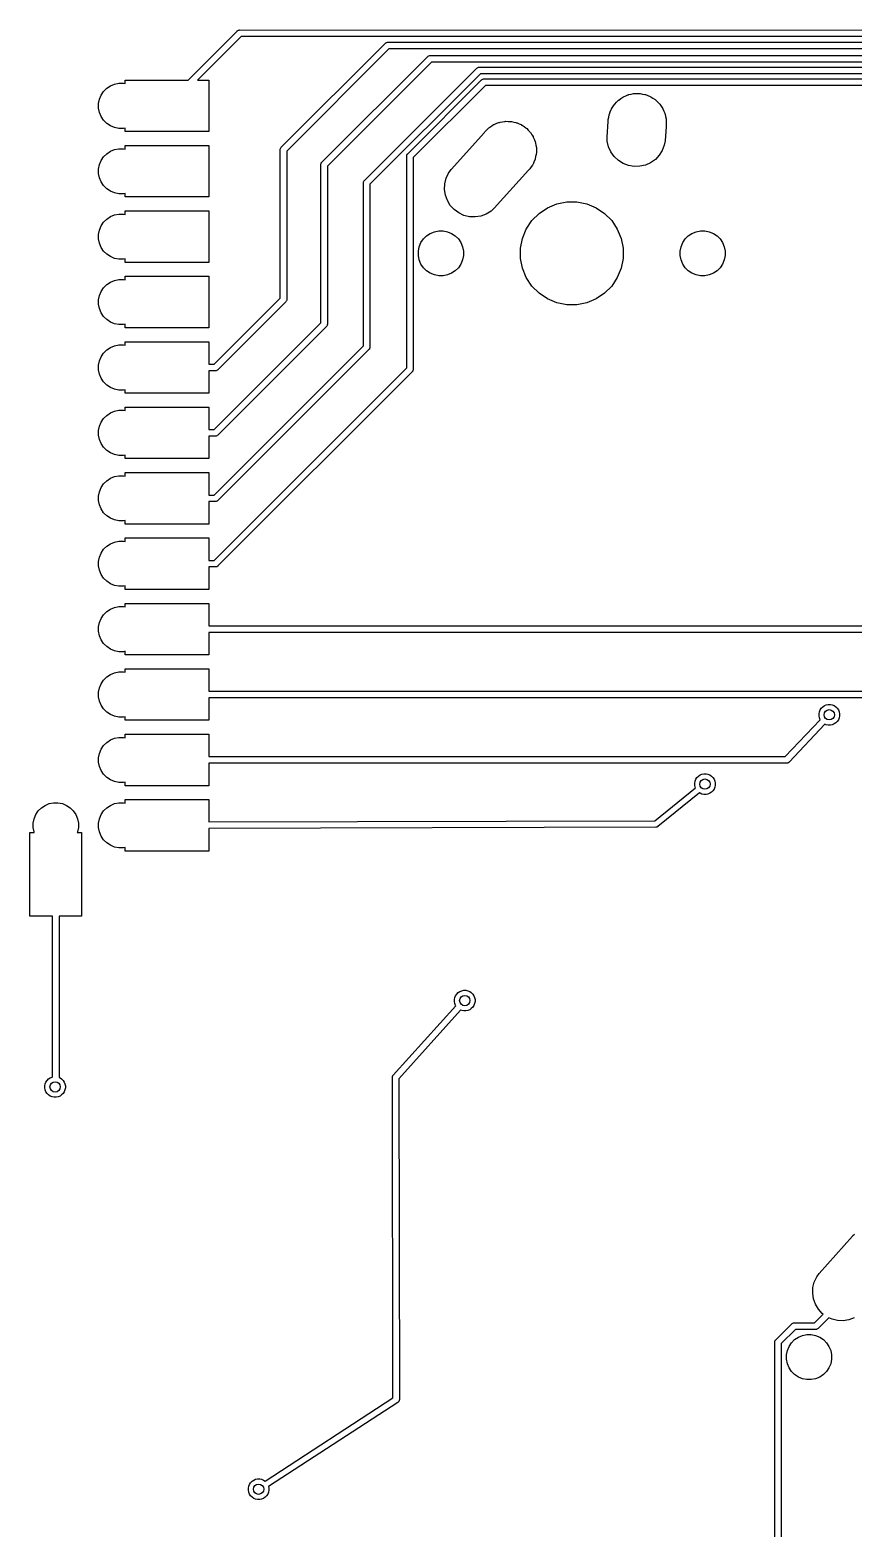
# Model space of a CAD drawing. Extents: x -26.1 to -7.5, y -7.6 to -2.2.
# Drawn here: x -21.42 to -20.163, y -4.481 to -2.191 of the extents above; entities that cross this region are included whole.
import ezdxf

# ---------------------------------------------------------------- set-up
doc = ezdxf.new("R2010")
doc.units = 0
doc.header["$MEASUREMENT"] = 0
doc.layers.add('BLACK', color=7, linetype='CONTINUOUS')

msp = doc.modelspace()

# ---------------------------------------------------------------- linework, layer by layer
at = {"layer": 'BLACK', "linetype": 'CONTINUOUS'}
for p, q in [((-21.1787, -2.26763), (-21.1044, -2.19329)), ((-21.1044, -2.19329), (-21.104, -2.193)), ((-21.104, -2.193), (-21.1036, -2.19245)), ((-21.1036, -2.19245), (-21.1028, -2.19182)), ((-21.1028, -2.19182), (-21.1019, -2.19136)), ((-21.1019, -2.19136), (-21.101, -2.19107)), ((-21.101, -2.19107), (-21.1002, -2.191)), ((-21.1002, -2.191), (-8.00043, -2.192)), ((-21.0979, -2.201), (-21.1646, -2.26763)), ((-8.00226, -2.202), (-21.0979, -2.201)), ((-21.0364, -2.37029), (-20.8776, -2.21151)), ((-20.8718, -2.21987), (-21.028, -2.37607)), ((-20.8776, -2.21151), (-20.8774, -2.21132)), ((-20.8774, -2.21132), (-20.8767, -2.2107)), ((-20.8767, -2.2107), (-20.8758, -2.21023)), ((-20.8758, -2.21023), (-20.8749, -2.20995)), ((-20.8749, -2.20995), (-20.8741, -2.20987)), ((-20.8741, -2.20987), (-20.8739, -2.20985)), ((-20.8741, -2.20987), (-20.8741, -2.20987)), ((-20.8739, -2.20985), (-20.8736, -2.20987)), ((-20.8736, -2.20987), (-10.016, -2.20987)), ((-10.0178, -2.21987), (-20.8718, -2.21987)), ((-20.9744, -2.39329), (-20.8127, -2.23164)), ((-20.8069, -2.24), (-20.966, -2.39907)), ((-20.8127, -2.23164), (-20.8126, -2.23145)), ((-20.8126, -2.23145), (-20.8118, -2.23082)), ((-20.8118, -2.23082), (-20.8109, -2.23036)), ((-20.8109, -2.23036), (-20.81, -2.23007)), ((-20.81, -2.23007), (-20.8092, -2.23)), ((-20.8092, -2.23), (-20.809, -2.22998)), ((-20.809, -2.22998), (-20.8088, -2.23)), ((-20.8088, -2.23), (-10.3214, -2.23)), ((-10.3233, -2.24), (-20.8069, -2.24)), ((-20.9094, -2.42117), (-20.7377, -2.24951)), ((-20.7319, -2.25787), (-20.901, -2.42695)), ((-20.8432, -2.38027), (-20.7303, -2.26739)), ((-20.7377, -2.24951), (-20.7376, -2.24932)), ((-20.7376, -2.24932), (-20.7368, -2.2487)), ((-20.7368, -2.2487), (-20.7359, -2.24823)), ((-20.7359, -2.24823), (-20.735, -2.24795)), ((-20.735, -2.24795), (-20.7342, -2.24787)), ((-20.7342, -2.24787), (-20.734, -2.24785)), ((-20.7342, -2.24787), (-20.7342, -2.24787)), ((-20.734, -2.24785), (-20.7338, -2.24787)), ((-20.7338, -2.24787), (-10.9747, -2.24787)), ((-10.9781, -2.25787), (-20.7319, -2.25787)), ((-20.7303, -2.26739), (-20.7301, -2.2672)), ((-20.7301, -2.2672), (-20.7294, -2.26657)), ((-20.7294, -2.26657), (-20.7285, -2.26611)), ((-20.7285, -2.26611), (-20.7276, -2.26582)), ((-20.7276, -2.26582), (-20.7268, -2.26575)), ((-20.7268, -2.26575), (-20.7266, -2.26572)), ((-20.7268, -2.26575), (-20.7268, -2.26575)), ((-20.7266, -2.26572), (-20.7264, -2.26575)), ((-20.7264, -2.26575), (-12.2233, -2.26575)), ((-21.3116, -2.29066), (-21.3078, -2.28501)), ((-21.3078, -2.28501), (-21.303, -2.2802)), ((-21.303, -2.2802), (-21.2973, -2.27643)), ((-21.2973, -2.27643), (-21.2911, -2.27383)), ((-21.2911, -2.27383), (-21.2844, -2.2725)), ((-21.2844, -2.2725), (-21.2776, -2.2725)), ((-21.2776, -2.2725), (-21.275, -2.27302)), ((-21.275, -2.27302), (-21.275, -2.26763)), ((-21.275, -2.26763), (-21.1787, -2.26763)), ((-21.1646, -2.26763), (-21.147, -2.26763)), ((-21.147, -2.26763), (-21.147, -2.34637)), ((-20.7245, -2.27575), (-20.8348, -2.38605)), ((-12.2251, -2.27575), (-20.7245, -2.27575)), ((-20.51, -2.29183), (-20.5067, -2.29031)), ((-20.5067, -2.29031), (-20.506, -2.29016)), ((-20.506, -2.29016), (-20.5054, -2.28991)), ((-20.5054, -2.28991), (-20.5018, -2.28919)), ((-20.5018, -2.28919), (-20.4982, -2.28836)), ((-20.4982, -2.28836), (-20.4975, -2.28834)), ((-20.4975, -2.28834), (-20.4969, -2.28821)), ((-20.4969, -2.28821), (-20.4931, -2.28821)), ((-20.4931, -2.28821), (-20.4894, -2.2881)), ((-20.4894, -2.2881), (-20.4888, -2.28821)), ((-20.4888, -2.28821), (-20.4881, -2.28821)), ((-20.4881, -2.28821), (-20.4845, -2.28893)), ((-20.4845, -2.28893), (-20.4808, -2.28955)), ((-20.4808, -2.28955), (-20.4802, -2.28978)), ((-20.4802, -2.28978), (-20.4796, -2.28991)), ((-20.4796, -2.28991), (-20.4761, -2.29133)), ((-21.3155, -2.3036), (-21.3142, -2.29694)), ((-21.3155, -2.3104), (-21.3155, -2.3036)), ((-21.3142, -2.31706), (-21.3155, -2.3104)), ((-21.3142, -2.29694), (-21.3116, -2.29066)), ((-20.5337, -2.31615), (-20.5323, -2.31268)), ((-20.5323, -2.31268), (-20.532, -2.31213)), ((-20.532, -2.31213), (-20.5318, -2.31152)), ((-20.5318, -2.31152), (-20.5297, -2.30843)), ((-20.5297, -2.30843), (-20.5277, -2.30529)), ((-20.5277, -2.30529), (-20.5273, -2.30481)), ((-20.5273, -2.30481), (-20.5269, -2.30427)), ((-20.5269, -2.30427), (-20.5243, -2.30164)), ((-20.5243, -2.30164), (-20.5217, -2.29894)), ((-20.5217, -2.29894), (-20.5212, -2.29856)), ((-20.5212, -2.29856), (-20.5207, -2.2981)), ((-20.5207, -2.2981), (-20.5176, -2.29603)), ((-20.5176, -2.29603), (-20.5146, -2.29388)), ((-20.5146, -2.29388), (-20.514, -2.29361)), ((-20.514, -2.29361), (-20.5135, -2.29325)), ((-20.5135, -2.29325), (-20.51, -2.29183)), ((-20.4761, -2.29133), (-20.4727, -2.29265)), ((-20.4727, -2.29265), (-20.4721, -2.293)), ((-20.4721, -2.293), (-20.4715, -2.29325)), ((-20.4715, -2.29325), (-20.4684, -2.29531)), ((-20.4684, -2.29531), (-20.4653, -2.29728)), ((-20.4653, -2.29728), (-20.4648, -2.29773)), ((-20.4648, -2.29773), (-20.4643, -2.2981)), ((-20.4643, -2.2981), (-20.4616, -2.30072)), ((-20.4616, -2.30072), (-20.4589, -2.30327)), ((-20.4589, -2.30327), (-20.4586, -2.3038)), ((-20.4586, -2.3038), (-20.4581, -2.30427)), ((-20.4581, -2.30427), (-20.456, -2.30735)), ((-20.456, -2.30735), (-20.4539, -2.31038)), ((-20.4539, -2.31038), (-20.4536, -2.31098)), ((-20.4536, -2.31098), (-20.4532, -2.31152)), ((-20.4532, -2.31152), (-20.4518, -2.31495)), ((-21.3116, -2.32334), (-21.3142, -2.31706)), ((-21.3078, -2.32899), (-21.3116, -2.32334)), ((-21.303, -2.3338), (-21.3078, -2.32899)), ((-21.2973, -2.33757), (-21.303, -2.3338)), ((-20.7147, -2.33765), (-20.7119, -2.33577)), ((-20.7119, -2.33577), (-20.711, -2.33539)), ((-20.711, -2.33539), (-20.7102, -2.33488)), ((-20.7102, -2.33488), (-20.707, -2.33373)), ((-20.707, -2.33373), (-20.7038, -2.33243)), ((-20.7038, -2.33243), (-20.7029, -2.33224)), ((-20.7029, -2.33224), (-20.702, -2.3319)), ((-20.702, -2.3319), (-20.6986, -2.33139)), ((-20.6986, -2.33139), (-20.6953, -2.33073)), ((-20.6953, -2.33073), (-20.6943, -2.33073)), ((-20.6943, -2.33073), (-20.6933, -2.33058)), ((-20.6933, -2.33058), (-20.6899, -2.33073)), ((-20.6899, -2.33073), (-20.6866, -2.33073)), ((-20.6866, -2.33073), (-20.6856, -2.33092)), ((-20.6856, -2.33092), (-20.6846, -2.33096)), ((-20.6846, -2.33096), (-20.6813, -2.33177)), ((-20.6813, -2.33177), (-20.678, -2.33243)), ((-20.678, -2.33243), (-20.6771, -2.33281)), ((-20.6771, -2.33281), (-20.6761, -2.33304)), ((-20.6761, -2.33304), (-20.6731, -2.33447)), ((-20.6731, -2.33447), (-20.6699, -2.33577)), ((-20.6699, -2.33577), (-20.6691, -2.33632)), ((-20.5384, -2.35446), (-20.5368, -2.33098)), ((-20.5368, -2.32814), (-20.5361, -2.32449)), ((-20.5368, -2.33098), (-20.5368, -2.32814)), ((-20.5361, -2.32449), (-20.5354, -2.32083)), ((-20.5354, -2.32083), (-20.5352, -2.32022)), ((-20.5352, -2.32022), (-20.5351, -2.31958)), ((-20.5351, -2.31958), (-20.5337, -2.31615)), ((-20.4518, -2.31495), (-20.4503, -2.31834)), ((-20.4503, -2.31834), (-20.4502, -2.31898)), ((-20.4502, -2.31898), (-20.4499, -2.31958)), ((-20.4499, -2.31958), (-20.4492, -2.32322)), ((-20.4492, -2.32322), (-20.4484, -2.32684)), ((-20.4484, -2.32684), (-20.4483, -2.3275)), ((-20.4483, -2.3275), (-20.4482, -2.32814)), ((-20.4482, -2.32814), (-20.4482, -2.33185)), ((-20.4482, -2.33185), (-20.4482, -2.33338)), ((-20.4482, -2.33338), (-20.4482, -2.33403)), ((-20.4482, -2.33403), (-20.4482, -2.33686)), ((-21.2911, -2.34017), (-21.2973, -2.33757)), ((-21.2844, -2.3415), (-21.2911, -2.34017)), ((-21.2776, -2.3415), (-21.2844, -2.3415)), ((-21.275, -2.34098), (-21.2776, -2.3415)), ((-21.275, -2.34637), (-21.275, -2.34098)), ((-21.147, -2.34637), (-21.275, -2.34637)), ((-20.7769, -2.40454), (-20.726, -2.34779)), ((-20.726, -2.34779), (-20.7253, -2.34679)), ((-20.7253, -2.34679), (-20.7231, -2.34455)), ((-20.7231, -2.34455), (-20.7224, -2.34382)), ((-20.7224, -2.34382), (-20.7216, -2.34301)), ((-20.7216, -2.34301), (-20.7192, -2.34062)), ((-20.7192, -2.34062), (-20.7183, -2.34007)), ((-20.7183, -2.34007), (-20.7176, -2.33941)), ((-20.7176, -2.33941), (-20.7147, -2.33765)), ((-20.6691, -2.33632), (-20.6682, -2.33673)), ((-20.6682, -2.33673), (-20.6655, -2.33874)), ((-20.6655, -2.33874), (-20.6627, -2.34062)), ((-20.6627, -2.34062), (-20.662, -2.34131)), ((-20.662, -2.34131), (-20.6612, -2.34189)), ((-20.6612, -2.34189), (-20.6589, -2.34439)), ((-20.6589, -2.34439), (-20.6565, -2.34679)), ((-20.6565, -2.34679), (-20.656, -2.3476)), ((-20.656, -2.3476), (-20.6553, -2.34833)), ((-20.6553, -2.34833), (-20.6536, -2.35123)), ((-20.6536, -2.35123), (-20.6517, -2.35404)), ((-20.6517, -2.35404), (-20.6513, -2.35495)), ((-20.6513, -2.35495), (-20.6508, -2.35579)), ((-20.6508, -2.35579), (-20.6496, -2.35897)), ((-20.6496, -2.35897), (-20.6483, -2.3621)), ((-20.5382, -2.36099), (-20.5384, -2.35446)), ((-20.4485, -2.33837), (-20.45, -2.36055)), ((-20.4482, -2.33686), (-20.4485, -2.33837)), ((-21.3078, -2.38501), (-21.303, -2.3802)), ((-21.303, -2.3802), (-21.2973, -2.37643)), ((-21.2973, -2.37643), (-21.2911, -2.37383)), ((-21.2911, -2.37383), (-21.2844, -2.3725)), ((-21.2844, -2.3725), (-21.2776, -2.3725)), ((-21.2776, -2.3725), (-21.275, -2.37302)), ((-21.275, -2.37302), (-21.275, -2.36763)), ((-21.275, -2.36763), (-21.147, -2.36763)), ((-21.147, -2.36763), (-21.147, -2.44637)), ((-21.038, -2.374), (-21.0379, -2.37302)), ((-21.038, -2.37425), (-21.038, -2.374)), ((-21.038, -2.60091), (-21.038, -2.37425)), ((-21.0379, -2.37302), (-21.0376, -2.37208)), ((-21.0376, -2.37208), (-21.0372, -2.37121)), ((-21.0372, -2.37121), (-21.0367, -2.37064)), ((-21.0367, -2.37064), (-21.0366, -2.37045)), ((-21.0366, -2.37045), (-21.0364, -2.37029)), ((-21.028, -2.37607), (-21.028, -2.60273)), ((-20.8445, -2.38205), (-20.844, -2.38118)), ((-20.844, -2.38118), (-20.8438, -2.38094)), ((-20.8438, -2.38094), (-20.8434, -2.38042)), ((-20.8434, -2.38042), (-20.8432, -2.38027)), ((-20.6483, -2.3621), (-20.6481, -2.36306)), ((-20.6481, -2.36306), (-20.6478, -2.36399)), ((-20.6478, -2.36399), (-20.6473, -2.36734)), ((-20.6469, -2.38133), (-20.6477, -2.38462)), ((-20.6473, -2.36734), (-20.6466, -2.37066)), ((-20.6468, -2.38035), (-20.6469, -2.38133)), ((-20.6466, -2.37938), (-20.6468, -2.38035)), ((-20.6466, -2.37066), (-20.6466, -2.37164)), ((-20.6466, -2.37164), (-20.6465, -2.37261)), ((-20.6465, -2.37261), (-20.6466, -2.376)), ((-20.6466, -2.376), (-20.6466, -2.37938)), ((-20.5363, -2.3695), (-20.5382, -2.36099)), ((-20.5327, -2.37746), (-20.5363, -2.3695)), ((-20.5276, -2.38457), (-20.5327, -2.37746)), ((-20.4542, -2.37515), (-20.4589, -2.38255)), ((-20.4511, -2.367), (-20.4542, -2.37515)), ((-20.45, -2.36055), (-20.4511, -2.367)), ((-21.3155, -2.4036), (-21.3142, -2.39694)), ((-21.3155, -2.4104), (-21.3155, -2.4036)), ((-21.3142, -2.39694), (-21.3116, -2.39066)), ((-21.3116, -2.39066), (-21.3078, -2.38501)), ((-20.976, -2.397), (-20.9759, -2.39602)), ((-20.976, -2.39725), (-20.976, -2.397)), ((-20.976, -2.63891), (-20.976, -2.39725)), ((-20.9759, -2.39602), (-20.9756, -2.39508)), ((-20.9756, -2.39508), (-20.9752, -2.39421)), ((-20.9752, -2.39421), (-20.9747, -2.39364)), ((-20.9747, -2.39364), (-20.9746, -2.39345)), ((-20.9746, -2.39345), (-20.9744, -2.39329)), ((-20.966, -2.39907), (-20.966, -2.64073)), ((-20.8448, -2.383), (-20.8445, -2.38205)), ((-20.8448, -2.38398), (-20.8448, -2.383)), ((-20.8448, -2.38422), (-20.8448, -2.38398)), ((-20.8448, -2.70773), (-20.8448, -2.38422)), ((-20.8348, -2.38605), (-20.8348, -2.70955)), ((-20.7808, -2.40981), (-20.7769, -2.40454)), ((-20.6565, -2.40325), (-20.6588, -2.40549)), ((-20.6546, -2.40044), (-20.6565, -2.40325)), ((-20.6526, -2.39771), (-20.6546, -2.40044)), ((-20.6522, -2.39682), (-20.6526, -2.39771)), ((-20.6517, -2.396), (-20.6522, -2.39682)), ((-20.6504, -2.39287), (-20.6517, -2.396)), ((-20.6489, -2.3898), (-20.6504, -2.39287)), ((-20.6487, -2.38885), (-20.6489, -2.3898)), ((-20.6483, -2.38794), (-20.6487, -2.38885)), ((-20.6477, -2.38462), (-20.6483, -2.38794)), ((-20.5213, -2.39055), (-20.5276, -2.38457)), ((-20.5139, -2.39518), (-20.5213, -2.39055)), ((-20.5057, -2.39828), (-20.5139, -2.39518)), ((-20.4971, -2.39973), (-20.5057, -2.39828)), ((-20.4884, -2.39948), (-20.4971, -2.39973)), ((-20.4799, -2.39753), (-20.4884, -2.39948)), ((-20.472, -2.39395), (-20.4799, -2.39753)), ((-20.4648, -2.3889), (-20.472, -2.39395)), ((-20.4589, -2.38255), (-20.4648, -2.3889)), ((-21.3142, -2.41706), (-21.3155, -2.4104)), ((-21.3116, -2.42334), (-21.3142, -2.41706)), ((-21.3078, -2.42899), (-21.3116, -2.42334)), ((-20.911, -2.42487), (-20.9109, -2.42389)), ((-20.911, -2.42512), (-20.911, -2.42487)), ((-20.911, -2.67391), (-20.911, -2.42512)), ((-20.9109, -2.42389), (-20.9106, -2.42295)), ((-20.9106, -2.42295), (-20.9102, -2.42208)), ((-20.9102, -2.42208), (-20.9097, -2.42151)), ((-20.9097, -2.42151), (-20.9096, -2.42132)), ((-20.9096, -2.42132), (-20.9094, -2.42117)), ((-20.901, -2.42695), (-20.901, -2.67573)), ((-20.7869, -2.43491), (-20.7866, -2.42619)), ((-20.7866, -2.42619), (-20.7845, -2.41772)), ((-20.7845, -2.41772), (-20.7808, -2.40981)), ((-20.6588, -2.40549), (-20.711, -2.4637)), ((-21.303, -2.4338), (-21.3078, -2.42899)), ((-21.2973, -2.43757), (-21.303, -2.4338)), ((-21.2911, -2.44017), (-21.2973, -2.43757)), ((-21.2844, -2.4415), (-21.2911, -2.44017)), ((-21.2776, -2.4415), (-21.2844, -2.4415)), ((-21.275, -2.44098), (-21.2776, -2.4415)), ((-21.275, -2.44637), (-21.275, -2.44098)), ((-21.147, -2.44637), (-21.275, -2.44637)), ((-20.7856, -2.44353), (-20.7869, -2.43491)), ((-20.7826, -2.45173), (-20.7856, -2.44353)), ((-21.2911, -2.47383), (-21.2844, -2.4725)), ((-21.2844, -2.4725), (-21.2776, -2.4725)), ((-21.2776, -2.4725), (-21.275, -2.47302)), ((-21.275, -2.47302), (-21.275, -2.46763)), ((-21.275, -2.46763), (-21.147, -2.46763)), ((-21.147, -2.46763), (-21.147, -2.54637)), ((-20.7781, -2.45919), (-20.7826, -2.45173)), ((-20.7722, -2.46563), (-20.7781, -2.45919)), ((-20.7652, -2.47079), (-20.7722, -2.46563)), ((-20.7573, -2.47448), (-20.7652, -2.47079)), ((-20.7233, -2.47264), (-20.7315, -2.47562)), ((-20.7158, -2.46811), (-20.7233, -2.47264)), ((-20.711, -2.4637), (-20.7158, -2.46811)), ((-20.6535, -2.48246), (-20.6425, -2.47153)), ((-20.6425, -2.47153), (-20.6297, -2.46293)), ((-20.6297, -2.46293), (-20.6154, -2.45702)), ((-20.6154, -2.45702), (-20.6002, -2.454)), ((-20.6002, -2.454), (-20.5848, -2.454)), ((-20.5848, -2.454), (-20.5696, -2.45702)), ((-20.5696, -2.45702), (-20.5553, -2.46293)), ((-20.5553, -2.46293), (-20.5425, -2.47153)), ((-20.5425, -2.47153), (-20.5315, -2.48246)), ((-21.3142, -2.49694), (-21.3116, -2.49066)), ((-21.3116, -2.49066), (-21.3078, -2.48501)), ((-21.3078, -2.48501), (-21.303, -2.4802)), ((-21.303, -2.4802), (-21.2973, -2.47643)), ((-21.2973, -2.47643), (-21.2911, -2.47383)), ((-20.7488, -2.47656), (-20.7573, -2.47448)), ((-20.7401, -2.47694), (-20.7488, -2.47656)), ((-20.7315, -2.47562), (-20.7401, -2.47694)), ((-20.668, -2.5096), (-20.6621, -2.49532)), ((-20.6621, -2.49532), (-20.6535, -2.48246)), ((-20.5315, -2.48246), (-20.5229, -2.49532)), ((-20.5229, -2.49532), (-20.517, -2.5096)), ((-21.3155, -2.5036), (-21.3142, -2.49694)), ((-21.3155, -2.5104), (-21.3155, -2.5036)), ((-21.3142, -2.51706), (-21.3155, -2.5104)), ((-21.3116, -2.52334), (-21.3142, -2.51706)), ((-20.8256, -2.52245), (-20.823, -2.51618)), ((-20.823, -2.51618), (-20.8193, -2.51054)), ((-20.8193, -2.51054), (-20.8145, -2.50574)), ((-20.8145, -2.50574), (-20.8088, -2.50197)), ((-20.8088, -2.50197), (-20.8025, -2.49938)), ((-20.8025, -2.49938), (-20.7959, -2.49805)), ((-20.7959, -2.49805), (-20.7891, -2.49805)), ((-20.7891, -2.49805), (-20.7825, -2.49938)), ((-20.7825, -2.49938), (-20.7762, -2.50197)), ((-20.7762, -2.50197), (-20.7705, -2.50574)), ((-20.7705, -2.50574), (-20.7657, -2.51054)), ((-20.7657, -2.51054), (-20.762, -2.51618)), ((-20.762, -2.51618), (-20.7594, -2.52245)), ((-20.671, -2.52477), (-20.668, -2.5096)), ((-20.517, -2.5096), (-20.514, -2.52477)), ((-20.4256, -2.52245), (-20.423, -2.51618)), ((-20.423, -2.51618), (-20.4193, -2.51054)), ((-20.4193, -2.51054), (-20.4145, -2.50574)), ((-20.4145, -2.50574), (-20.4088, -2.50197)), ((-20.4088, -2.50197), (-20.4025, -2.49938)), ((-20.4025, -2.49938), (-20.3959, -2.49805)), ((-20.3959, -2.49805), (-20.3891, -2.49805)), ((-20.3891, -2.49805), (-20.3825, -2.49938)), ((-20.3825, -2.49938), (-20.3762, -2.50197)), ((-20.3762, -2.50197), (-20.3705, -2.50574)), ((-20.3705, -2.50574), (-20.3657, -2.51054)), ((-20.3657, -2.51054), (-20.362, -2.51618)), ((-20.362, -2.51618), (-20.3594, -2.52245)), ((-21.3078, -2.52899), (-21.3116, -2.52334)), ((-21.303, -2.5338), (-21.3078, -2.52899)), ((-21.2973, -2.53757), (-21.303, -2.5338)), ((-21.2911, -2.54017), (-21.2973, -2.53757)), ((-21.2844, -2.5415), (-21.2911, -2.54017)), ((-21.2776, -2.5415), (-21.2844, -2.5415)), ((-21.275, -2.54098), (-21.2776, -2.5415)), ((-21.275, -2.54637), (-21.275, -2.54098)), ((-20.8269, -2.52911), (-20.8256, -2.52245)), ((-20.8269, -2.53589), (-20.8269, -2.52911)), ((-20.8256, -2.54255), (-20.8269, -2.53589)), ((-20.7594, -2.52245), (-20.7581, -2.52911)), ((-20.7581, -2.53589), (-20.7594, -2.54255)), ((-20.7581, -2.52911), (-20.7581, -2.53589)), ((-20.671, -2.54023), (-20.671, -2.52477)), ((-20.668, -2.5554), (-20.671, -2.54023)), ((-20.514, -2.54023), (-20.517, -2.5554)), ((-20.514, -2.52477), (-20.514, -2.54023)), ((-20.4269, -2.52911), (-20.4256, -2.52245)), ((-20.4269, -2.53589), (-20.4269, -2.52911)), ((-20.4256, -2.54255), (-20.4269, -2.53589)), ((-20.3594, -2.52245), (-20.3581, -2.52911)), ((-20.3581, -2.53589), (-20.3594, -2.54255)), ((-20.3581, -2.52911), (-20.3581, -2.53589)), ((-21.147, -2.54637), (-21.275, -2.54637)), ((-20.823, -2.54882), (-20.8256, -2.54255)), ((-20.8193, -2.55446), (-20.823, -2.54882)), ((-20.8145, -2.55926), (-20.8193, -2.55446)), ((-20.8088, -2.56303), (-20.8145, -2.55926)), ((-20.8025, -2.56562), (-20.8088, -2.56303)), ((-20.7762, -2.56303), (-20.7825, -2.56562)), ((-20.7705, -2.55926), (-20.7762, -2.56303)), ((-20.7657, -2.55446), (-20.7705, -2.55926)), ((-20.762, -2.54882), (-20.7657, -2.55446)), ((-20.7594, -2.54255), (-20.762, -2.54882)), ((-20.6621, -2.56968), (-20.668, -2.5554)), ((-20.517, -2.5554), (-20.5229, -2.56968)), ((-20.423, -2.54882), (-20.4256, -2.54255)), ((-20.4193, -2.55446), (-20.423, -2.54882)), ((-20.4145, -2.55926), (-20.4193, -2.55446)), ((-20.4088, -2.56303), (-20.4145, -2.55926)), ((-20.4025, -2.56562), (-20.4088, -2.56303)), ((-20.3762, -2.56303), (-20.3825, -2.56562)), ((-20.3705, -2.55926), (-20.3762, -2.56303)), ((-20.3657, -2.55446), (-20.3705, -2.55926)), ((-20.362, -2.54882), (-20.3657, -2.55446)), ((-20.3594, -2.54255), (-20.362, -2.54882)), ((-21.3116, -2.59066), (-21.3078, -2.58501)), ((-21.3078, -2.58501), (-21.303, -2.5802)), ((-21.303, -2.5802), (-21.2973, -2.57643)), ((-21.2973, -2.57643), (-21.2911, -2.57383)), ((-21.2911, -2.57383), (-21.2844, -2.5725)), ((-21.2844, -2.5725), (-21.2776, -2.5725)), ((-21.2776, -2.5725), (-21.275, -2.57302)), ((-21.275, -2.57302), (-21.275, -2.56763)), ((-21.275, -2.56763), (-21.147, -2.56763)), ((-21.147, -2.56763), (-21.147, -2.64637)), ((-20.7959, -2.56695), (-20.8025, -2.56562)), ((-20.7891, -2.56695), (-20.7959, -2.56695)), ((-20.7825, -2.56562), (-20.7891, -2.56695)), ((-20.6535, -2.58254), (-20.6621, -2.56968)), ((-20.6425, -2.59347), (-20.6535, -2.58254)), ((-20.5315, -2.58254), (-20.5425, -2.59347)), ((-20.5229, -2.56968), (-20.5315, -2.58254)), ((-20.3959, -2.56695), (-20.4025, -2.56562)), ((-20.3891, -2.56695), (-20.3959, -2.56695)), ((-20.3825, -2.56562), (-20.3891, -2.56695)), ((-21.3155, -2.6036), (-21.3142, -2.59694)), ((-21.3155, -2.6104), (-21.3155, -2.6036)), ((-21.3142, -2.61706), (-21.3155, -2.6104)), ((-21.3142, -2.59694), (-21.3116, -2.59066)), ((-21.1391, -2.702), (-21.038, -2.60091)), ((-21.0296, -2.60669), (-21.1333, -2.71036)), ((-21.0294, -2.60653), (-21.0296, -2.60669)), ((-21.0288, -2.60577), (-21.0294, -2.60653)), ((-21.0284, -2.6049), (-21.0288, -2.60577)), ((-21.0281, -2.60396), (-21.0284, -2.6049)), ((-21.028, -2.60345), (-21.0281, -2.60396)), ((-21.028, -2.60273), (-21.028, -2.60298)), ((-21.028, -2.60298), (-21.028, -2.60345)), ((-20.6297, -2.60207), (-20.6425, -2.59347)), ((-20.6154, -2.60798), (-20.6297, -2.60207)), ((-20.6002, -2.611), (-20.6154, -2.60798)), ((-20.5696, -2.60798), (-20.5848, -2.611)), ((-20.5553, -2.60207), (-20.5696, -2.60798)), ((-20.5425, -2.59347), (-20.5553, -2.60207)), ((-21.3116, -2.62334), (-21.3142, -2.61706)), ((-21.3078, -2.62899), (-21.3116, -2.62334)), ((-21.303, -2.6338), (-21.3078, -2.62899)), ((-21.2973, -2.63757), (-21.303, -2.6338)), ((-20.5848, -2.611), (-20.6002, -2.611)), ((-21.2911, -2.64017), (-21.2973, -2.63757)), ((-21.2844, -2.6415), (-21.2911, -2.64017)), ((-21.2776, -2.6415), (-21.2844, -2.6415)), ((-21.275, -2.64098), (-21.2776, -2.6415)), ((-21.275, -2.64637), (-21.275, -2.64098)), ((-21.147, -2.64637), (-21.275, -2.64637)), ((-21.1391, -2.802), (-20.976, -2.63891)), ((-20.9676, -2.64469), (-21.1333, -2.81036)), ((-20.9674, -2.64453), (-20.9676, -2.64469)), ((-20.9668, -2.64377), (-20.9674, -2.64453)), ((-20.9664, -2.6429), (-20.9668, -2.64377)), ((-20.9661, -2.64196), (-20.9664, -2.6429)), ((-20.966, -2.64122), (-20.9661, -2.64196)), ((-20.966, -2.64073), (-20.966, -2.64098)), ((-20.966, -2.64098), (-20.966, -2.64122)), ((-20.966, -2.64122), (-20.966, -2.64122)), ((-21.303, -2.6802), (-21.2973, -2.67643)), ((-21.2973, -2.67643), (-21.2911, -2.67383)), ((-21.2911, -2.67383), (-21.2844, -2.6725)), ((-21.2844, -2.6725), (-21.2776, -2.6725)), ((-21.2776, -2.6725), (-21.275, -2.67302)), ((-21.275, -2.67302), (-21.275, -2.66763)), ((-21.275, -2.66763), (-21.147, -2.66763)), ((-21.147, -2.66763), (-21.147, -2.702)), ((-21.1391, -2.902), (-20.911, -2.67391)), ((-20.9024, -2.67953), (-20.9026, -2.67969)), ((-20.9018, -2.67877), (-20.9024, -2.67953)), ((-20.9014, -2.6779), (-20.9018, -2.67877)), ((-20.9011, -2.67696), (-20.9014, -2.6779)), ((-20.901, -2.67622), (-20.9011, -2.67696)), ((-20.901, -2.67573), (-20.901, -2.67598)), ((-20.901, -2.67598), (-20.901, -2.67622)), ((-20.901, -2.67622), (-20.901, -2.67622)), ((-21.3155, -2.7036), (-21.3142, -2.69694)), ((-21.3142, -2.69694), (-21.3116, -2.69066)), ((-21.3116, -2.69066), (-21.3078, -2.68501)), ((-21.3078, -2.68501), (-21.303, -2.6802)), ((-21.147, -2.702), (-21.1391, -2.702)), ((-20.9026, -2.67969), (-21.1333, -2.91036)), ((-21.3155, -2.7104), (-21.3155, -2.7036)), ((-21.3142, -2.71706), (-21.3155, -2.7104)), ((-21.3116, -2.72334), (-21.3142, -2.71706)), ((-21.3078, -2.72899), (-21.3116, -2.72334)), ((-21.1373, -2.712), (-21.147, -2.712)), ((-21.147, -2.712), (-21.147, -2.74637)), ((-21.1391, -3.002), (-20.8448, -2.70773)), ((-21.137, -2.71202), (-21.1373, -2.712)), ((-21.1368, -2.712), (-21.137, -2.71202)), ((-21.136, -2.71193), (-21.1368, -2.712)), ((-21.1351, -2.71164), (-21.136, -2.71193)), ((-21.1342, -2.71118), (-21.1351, -2.71164)), ((-21.1335, -2.71055), (-21.1342, -2.71118)), ((-21.1333, -2.71036), (-21.1335, -2.71055)), ((-20.8365, -2.71351), (-21.1333, -3.01036)), ((-20.8363, -2.71335), (-20.8365, -2.71351)), ((-20.8356, -2.71259), (-20.8363, -2.71335)), ((-20.8352, -2.71172), (-20.8356, -2.71259)), ((-20.8349, -2.71078), (-20.8352, -2.71172)), ((-20.8348, -2.71004), (-20.8349, -2.71078)), ((-20.8348, -2.70955), (-20.8348, -2.7098)), ((-20.8348, -2.7098), (-20.8348, -2.71004)), ((-20.8348, -2.71004), (-20.8348, -2.71004)), ((-21.303, -2.7338), (-21.3078, -2.72899)), ((-21.2973, -2.73757), (-21.303, -2.7338)), ((-21.2911, -2.74017), (-21.2973, -2.73757)), ((-21.2844, -2.7415), (-21.2911, -2.74017)), ((-21.2776, -2.7415), (-21.2844, -2.7415)), ((-21.275, -2.74098), (-21.2776, -2.7415)), ((-21.275, -2.74637), (-21.275, -2.74098)), ((-21.147, -2.74637), (-21.275, -2.74637)), ((-21.275, -2.77302), (-21.275, -2.76763)), ((-21.275, -2.76763), (-21.147, -2.76763)), ((-21.147, -2.76763), (-21.147, -2.802)), ((-21.3142, -2.79694), (-21.3116, -2.79066)), ((-21.3116, -2.79066), (-21.3078, -2.78501)), ((-21.3078, -2.78501), (-21.303, -2.7802)), ((-21.303, -2.7802), (-21.2973, -2.77643)), ((-21.2973, -2.77643), (-21.2911, -2.77383)), ((-21.2911, -2.77383), (-21.2844, -2.7725)), ((-21.2844, -2.7725), (-21.2776, -2.7725)), ((-21.2776, -2.7725), (-21.275, -2.77302)), ((-21.3155, -2.8036), (-21.3142, -2.79694)), ((-21.3155, -2.8104), (-21.3155, -2.8036)), ((-21.3142, -2.81706), (-21.3155, -2.8104)), ((-21.3116, -2.82334), (-21.3142, -2.81706)), ((-21.147, -2.802), (-21.1391, -2.802)), ((-21.1373, -2.812), (-21.147, -2.812)), ((-21.147, -2.812), (-21.147, -2.84637)), ((-21.137, -2.81202), (-21.1373, -2.812)), ((-21.1368, -2.812), (-21.137, -2.81202)), ((-21.136, -2.81193), (-21.1368, -2.812)), ((-21.1351, -2.81164), (-21.136, -2.81193)), ((-21.1342, -2.81118), (-21.1351, -2.81164)), ((-21.1335, -2.81055), (-21.1342, -2.81118)), ((-21.1333, -2.81036), (-21.1335, -2.81055)), ((-21.3078, -2.82899), (-21.3116, -2.82334)), ((-21.303, -2.8338), (-21.3078, -2.82899)), ((-21.2973, -2.83757), (-21.303, -2.8338)), ((-21.2911, -2.84017), (-21.2973, -2.83757)), ((-21.2844, -2.8415), (-21.2911, -2.84017)), ((-21.2776, -2.8415), (-21.2844, -2.8415)), ((-21.275, -2.84098), (-21.2776, -2.8415)), ((-21.275, -2.84637), (-21.275, -2.84098)), ((-21.147, -2.84637), (-21.275, -2.84637)), ((-21.3116, -2.89066), (-21.3078, -2.88501)), ((-21.3078, -2.88501), (-21.303, -2.8802)), ((-21.303, -2.8802), (-21.2973, -2.87643)), ((-21.2973, -2.87643), (-21.2911, -2.87383)), ((-21.2911, -2.87383), (-21.2844, -2.8725)), ((-21.2844, -2.8725), (-21.2776, -2.8725)), ((-21.2776, -2.8725), (-21.275, -2.87302)), ((-21.275, -2.87302), (-21.275, -2.86763)), ((-21.275, -2.86763), (-21.147, -2.86763)), ((-21.147, -2.86763), (-21.147, -2.902)), ((-21.3155, -2.9036), (-21.3142, -2.89694)), ((-21.3155, -2.9104), (-21.3155, -2.9036)), ((-21.3142, -2.89694), (-21.3116, -2.89066)), ((-21.147, -2.902), (-21.1391, -2.902)), ((-21.3142, -2.91706), (-21.3155, -2.9104)), ((-21.3116, -2.92334), (-21.3142, -2.91706)), ((-21.3078, -2.92899), (-21.3116, -2.92334)), ((-21.303, -2.9338), (-21.3078, -2.92899)), ((-21.1373, -2.912), (-21.147, -2.912)), ((-21.147, -2.912), (-21.147, -2.94637)), ((-21.137, -2.91202), (-21.1373, -2.912)), ((-21.1368, -2.912), (-21.137, -2.91202)), ((-21.136, -2.91193), (-21.1368, -2.912)), ((-21.1351, -2.91164), (-21.136, -2.91193)), ((-21.1342, -2.91118), (-21.1351, -2.91164)), ((-21.1335, -2.91055), (-21.1342, -2.91118)), ((-21.1333, -2.91036), (-21.1335, -2.91055)), ((-21.2973, -2.93757), (-21.303, -2.9338)), ((-21.2911, -2.94017), (-21.2973, -2.93757)), ((-21.2844, -2.9415), (-21.2911, -2.94017)), ((-21.2776, -2.9415), (-21.2844, -2.9415)), ((-21.275, -2.94098), (-21.2776, -2.9415)), ((-21.275, -2.94637), (-21.275, -2.94098)), ((-21.147, -2.94637), (-21.275, -2.94637)), ((-21.303, -2.9802), (-21.2973, -2.97643)), ((-21.2973, -2.97643), (-21.2911, -2.97383)), ((-21.2911, -2.97383), (-21.2844, -2.9725)), ((-21.2844, -2.9725), (-21.2776, -2.9725)), ((-21.2776, -2.9725), (-21.275, -2.97302)), ((-21.275, -2.97302), (-21.275, -2.96763)), ((-21.275, -2.96763), (-21.147, -2.96763)), ((-21.147, -2.96763), (-21.147, -3.002)), ((-21.3155, -3.0036), (-21.3142, -2.99694)), ((-21.3142, -2.99694), (-21.3116, -2.99066)), ((-21.3116, -2.99066), (-21.3078, -2.98501)), ((-21.3078, -2.98501), (-21.303, -2.9802)), ((-21.3155, -3.0104), (-21.3155, -3.0036)), ((-21.3142, -3.01706), (-21.3155, -3.0104)), ((-21.3116, -3.02334), (-21.3142, -3.01706)), ((-21.147, -3.002), (-21.1391, -3.002)), ((-21.1373, -3.012), (-21.147, -3.012)), ((-21.147, -3.012), (-21.147, -3.04637)), ((-21.137, -3.01202), (-21.1373, -3.012)), ((-21.1368, -3.012), (-21.137, -3.01202)), ((-21.136, -3.01193), (-21.1368, -3.012)), ((-21.1351, -3.01164), (-21.136, -3.01193)), ((-21.1342, -3.01118), (-21.1351, -3.01164)), ((-21.1335, -3.01055), (-21.1342, -3.01118)), ((-21.1333, -3.01036), (-21.1335, -3.01055)), ((-21.3078, -3.02899), (-21.3116, -3.02334)), ((-21.303, -3.0338), (-21.3078, -3.02899)), ((-21.2973, -3.03757), (-21.303, -3.0338)), ((-21.2911, -3.04017), (-21.2973, -3.03757)), ((-21.2844, -3.0415), (-21.2911, -3.04017)), ((-21.2776, -3.0415), (-21.2844, -3.0415)), ((-21.275, -3.04098), (-21.2776, -3.0415)), ((-21.275, -3.04637), (-21.275, -3.04098)), ((-21.147, -3.04637), (-21.275, -3.04637)), ((-21.275, -3.07302), (-21.275, -3.06763)), ((-21.275, -3.06763), (-21.147, -3.06763)), ((-21.147, -3.06763), (-21.147, -3.102)), ((-21.3142, -3.09694), (-21.3116, -3.09066)), ((-21.3116, -3.09066), (-21.3078, -3.08501)), ((-21.3078, -3.08501), (-21.303, -3.0802)), ((-21.303, -3.0802), (-21.2973, -3.07643)), ((-21.2973, -3.07643), (-21.2911, -3.07383)), ((-21.2911, -3.07383), (-21.2844, -3.0725)), ((-21.2844, -3.0725), (-21.2776, -3.0725)), ((-21.2776, -3.0725), (-21.275, -3.07302)), ((-21.3155, -3.1036), (-21.3142, -3.09694)), ((-21.3155, -3.1104), (-21.3155, -3.1036)), ((-21.3142, -3.11706), (-21.3155, -3.1104)), ((-21.147, -3.102), (-18.1723, -3.102)), ((-18.1716, -3.112), (-21.147, -3.112)), ((-21.147, -3.112), (-21.147, -3.14637)), ((-21.3116, -3.12334), (-21.3142, -3.11706)), ((-21.3078, -3.12899), (-21.3116, -3.12334)), ((-21.303, -3.1338), (-21.3078, -3.12899)), ((-21.2973, -3.13757), (-21.303, -3.1338)), ((-21.2911, -3.14017), (-21.2973, -3.13757)), ((-21.2844, -3.1415), (-21.2911, -3.14017)), ((-21.2776, -3.1415), (-21.2844, -3.1415)), ((-21.275, -3.14098), (-21.2776, -3.1415)), ((-21.275, -3.14637), (-21.275, -3.14098)), ((-21.147, -3.14637), (-21.275, -3.14637)), ((-21.3078, -3.18501), (-21.303, -3.1802)), ((-21.303, -3.1802), (-21.2973, -3.17643)), ((-21.2973, -3.17643), (-21.2911, -3.17383)), ((-21.2911, -3.17383), (-21.2844, -3.1725)), ((-21.2844, -3.1725), (-21.2776, -3.1725)), ((-21.2776, -3.1725), (-21.275, -3.17302)), ((-21.275, -3.17302), (-21.275, -3.16763)), ((-21.275, -3.16763), (-21.147, -3.16763)), ((-21.147, -3.16763), (-21.147, -3.202)), ((-21.3155, -3.2036), (-21.3142, -3.19694)), ((-21.3155, -3.2104), (-21.3155, -3.2036)), ((-21.3142, -3.19694), (-21.3116, -3.19066)), ((-21.3116, -3.19066), (-21.3078, -3.18501)), ((-21.147, -3.202), (-18.1059, -3.202)), ((-21.3142, -3.21706), (-21.3155, -3.2104)), ((-21.3116, -3.22334), (-21.3142, -3.21706)), ((-21.3078, -3.22899), (-21.3116, -3.22334)), ((-21.303, -3.2338), (-21.3078, -3.22899)), ((-18.1125, -3.212), (-21.147, -3.212)), ((-21.147, -3.212), (-21.147, -3.24637)), ((-20.213, -3.23054), (-20.2112, -3.22796)), ((-20.2112, -3.22796), (-20.209, -3.22577)), ((-20.209, -3.22577), (-20.2065, -3.22404)), ((-20.2065, -3.22404), (-20.2036, -3.22286)), ((-20.2036, -3.22286), (-20.2006, -3.22225)), ((-20.2006, -3.22225), (-20.1974, -3.22225)), ((-20.1974, -3.22225), (-20.1944, -3.22286)), ((-20.1944, -3.22286), (-20.1915, -3.22404)), ((-20.1915, -3.22404), (-20.189, -3.22577)), ((-20.189, -3.22577), (-20.1868, -3.22796)), ((-20.1868, -3.22796), (-20.185, -3.23054)), ((-21.2973, -3.23757), (-21.303, -3.2338)), ((-21.2911, -3.24017), (-21.2973, -3.23757)), ((-21.2844, -3.2415), (-21.2911, -3.24017)), ((-21.2776, -3.2415), (-21.2844, -3.2415)), ((-21.275, -3.24098), (-21.2776, -3.2415)), ((-21.275, -3.24637), (-21.275, -3.24098)), ((-21.147, -3.24637), (-21.275, -3.24637)), ((-20.2662, -3.302), (-20.2129, -3.2455)), ((-20.2147, -3.23645), (-20.2141, -3.23341)), ((-20.2147, -3.23955), (-20.2147, -3.23645)), ((-20.2141, -3.24259), (-20.2147, -3.23955)), ((-20.2141, -3.23341), (-20.213, -3.23054)), ((-20.213, -3.24546), (-20.2141, -3.24259)), ((-20.2129, -3.2455), (-20.213, -3.24546)), ((-20.1915, -3.25196), (-20.1944, -3.25314)), ((-20.189, -3.25023), (-20.1915, -3.25196)), ((-20.1868, -3.24804), (-20.189, -3.25023)), ((-20.185, -3.24546), (-20.1868, -3.24804)), ((-20.185, -3.23054), (-20.1839, -3.23341)), ((-20.1839, -3.24259), (-20.185, -3.24546)), ((-20.1839, -3.23341), (-20.1833, -3.23645)), ((-20.1833, -3.23955), (-20.1839, -3.24259)), ((-20.1833, -3.23645), (-20.1833, -3.23955)), ((-21.2973, -3.27643), (-21.2911, -3.27383)), ((-21.2911, -3.27383), (-21.2844, -3.2725)), ((-21.2844, -3.2725), (-21.2776, -3.2725)), ((-21.2776, -3.2725), (-21.275, -3.27302)), ((-21.275, -3.27302), (-21.275, -3.26763)), ((-21.275, -3.26763), (-21.147, -3.26763)), ((-21.147, -3.26763), (-21.147, -3.302)), ((-20.2056, -3.25231), (-20.2602, -3.3103)), ((-20.2036, -3.25314), (-20.2056, -3.25231)), ((-20.2006, -3.25375), (-20.2036, -3.25314)), ((-20.1974, -3.25375), (-20.2006, -3.25375)), ((-20.1944, -3.25314), (-20.1974, -3.25375)), ((-21.3155, -3.3036), (-21.3142, -3.29694)), ((-21.3142, -3.29694), (-21.3116, -3.29066)), ((-21.3116, -3.29066), (-21.3078, -3.28501)), ((-21.3078, -3.28501), (-21.303, -3.2802)), ((-21.303, -3.2802), (-21.2973, -3.27643)), ((-21.3155, -3.3104), (-21.3155, -3.3036)), ((-21.3142, -3.31706), (-21.3155, -3.3104)), ((-21.3116, -3.32334), (-21.3142, -3.31706)), ((-21.147, -3.302), (-20.2662, -3.302)), ((-20.2642, -3.312), (-21.147, -3.312)), ((-21.147, -3.312), (-21.147, -3.34637)), ((-20.2639, -3.31202), (-20.2642, -3.312)), ((-20.2634, -3.31197), (-20.2639, -3.31202)), ((-20.263, -3.31193), (-20.2634, -3.31197)), ((-20.2629, -3.31191), (-20.263, -3.31193)), ((-20.2625, -3.31176), (-20.2629, -3.3119)), ((-20.2629, -3.3119), (-20.2629, -3.31191)), ((-20.2621, -3.31164), (-20.2625, -3.31176)), ((-20.262, -3.31161), (-20.2621, -3.31164)), ((-20.2619, -3.31158), (-20.262, -3.31161)), ((-20.2616, -3.31137), (-20.2619, -3.31158)), ((-20.2612, -3.31118), (-20.2616, -3.31137)), ((-20.2611, -3.31109), (-20.2612, -3.31113)), ((-20.2612, -3.31113), (-20.2612, -3.31118)), ((-20.2608, -3.31082), (-20.2611, -3.31109)), ((-20.2604, -3.31055), (-20.2608, -3.31082)), ((-20.2602, -3.3103), (-20.2604, -3.31055)), ((-21.3078, -3.32899), (-21.3116, -3.32334)), ((-21.303, -3.3338), (-21.3078, -3.32899)), ((-21.2973, -3.33757), (-21.303, -3.3338)), ((-21.2911, -3.34017), (-21.2973, -3.33757)), ((-21.2844, -3.3415), (-21.2911, -3.34017)), ((-21.2776, -3.3415), (-21.2844, -3.3415)), ((-21.275, -3.34098), (-21.2776, -3.3415)), ((-21.275, -3.34637), (-21.275, -3.34098)), ((-20.4047, -3.34245), (-20.4041, -3.33941)), ((-20.4047, -3.34555), (-20.4047, -3.34245)), ((-20.4041, -3.33941), (-20.403, -3.33654)), ((-20.403, -3.33654), (-20.4012, -3.33396)), ((-20.4012, -3.33396), (-20.399, -3.33177)), ((-20.399, -3.33177), (-20.3965, -3.33004)), ((-20.3965, -3.33004), (-20.3936, -3.32886)), ((-20.3936, -3.32886), (-20.3906, -3.32825)), ((-20.3906, -3.32825), (-20.3874, -3.32825)), ((-20.3874, -3.32825), (-20.3844, -3.32886)), ((-20.3844, -3.32886), (-20.3815, -3.33004)), ((-20.3815, -3.33004), (-20.379, -3.33177)), ((-20.379, -3.33177), (-20.3768, -3.33396)), ((-20.3768, -3.33396), (-20.375, -3.33654)), ((-20.375, -3.33654), (-20.3739, -3.33941)), ((-20.3739, -3.33941), (-20.3733, -3.34245)), ((-20.3733, -3.34245), (-20.3733, -3.34555)), ((-21.147, -3.34637), (-21.275, -3.34637)), ((-20.4658, -3.4), (-20.4037, -3.34955)), ((-20.3974, -3.3573), (-20.4608, -3.40887)), ((-20.4041, -3.34859), (-20.4047, -3.34555)), ((-20.4037, -3.34955), (-20.4041, -3.34859)), ((-20.3965, -3.35796), (-20.3974, -3.3573)), ((-20.3936, -3.35914), (-20.3965, -3.35796)), ((-20.3906, -3.35975), (-20.3936, -3.35914)), ((-20.3874, -3.35975), (-20.3906, -3.35975)), ((-20.3844, -3.35914), (-20.3874, -3.35975)), ((-20.3815, -3.35796), (-20.3844, -3.35914)), ((-20.379, -3.35623), (-20.3815, -3.35796)), ((-20.3768, -3.35404), (-20.379, -3.35623)), ((-20.375, -3.35146), (-20.3768, -3.35404)), ((-20.3739, -3.34859), (-20.375, -3.35146)), ((-20.3733, -3.34555), (-20.3739, -3.34859)), ((-21.4116, -3.39066), (-21.4078, -3.38501)), ((-21.4078, -3.38501), (-21.403, -3.3802)), ((-21.403, -3.3802), (-21.3973, -3.37643)), ((-21.3973, -3.37643), (-21.3911, -3.37383)), ((-21.3911, -3.37383), (-21.3844, -3.3725)), ((-21.3844, -3.3725), (-21.3776, -3.3725)), ((-21.3776, -3.3725), (-21.3709, -3.37383)), ((-21.3709, -3.37383), (-21.3647, -3.37643)), ((-21.3647, -3.37643), (-21.359, -3.3802)), ((-21.359, -3.3802), (-21.3542, -3.38501)), ((-21.3542, -3.38501), (-21.3504, -3.39066)), ((-21.3116, -3.39066), (-21.3078, -3.38501)), ((-21.3078, -3.38501), (-21.303, -3.3802)), ((-21.303, -3.3802), (-21.2973, -3.37643)), ((-21.2973, -3.37643), (-21.2911, -3.37383)), ((-21.2911, -3.37383), (-21.2844, -3.3725)), ((-21.2844, -3.3725), (-21.2776, -3.3725)), ((-21.2776, -3.3725), (-21.275, -3.37302)), ((-21.275, -3.37302), (-21.275, -3.36763)), ((-21.275, -3.36763), (-21.147, -3.36763)), ((-21.147, -3.36763), (-21.147, -3.40167)), ((-21.4155, -3.4036), (-21.4142, -3.39694)), ((-21.4155, -3.4104), (-21.4155, -3.4036)), ((-21.4142, -3.41706), (-21.4155, -3.4104)), ((-21.4142, -3.39694), (-21.4116, -3.39066)), ((-21.3504, -3.39066), (-21.3478, -3.39694)), ((-21.3478, -3.39694), (-21.3465, -3.4036)), ((-21.3465, -3.4104), (-21.3478, -3.41706)), ((-21.3465, -3.4036), (-21.3465, -3.4104)), ((-21.3155, -3.4036), (-21.3142, -3.39694)), ((-21.3155, -3.4104), (-21.3155, -3.4036)), ((-21.3142, -3.41706), (-21.3155, -3.4104)), ((-21.3142, -3.39694), (-21.3116, -3.39066)), ((-21.147, -3.40167), (-20.4658, -3.4)), ((-20.464, -3.41), (-21.147, -3.41167)), ((-21.147, -3.41167), (-21.147, -3.44637)), ((-20.4635, -3.41), (-20.464, -3.41)), ((-20.4633, -3.40995), (-20.4635, -3.41)), ((-20.463, -3.40993), (-20.4633, -3.40995)), ((-20.4628, -3.40986), (-20.463, -3.40993)), ((-20.4626, -3.40981), (-20.4628, -3.40986)), ((-20.4623, -3.40971), (-20.4626, -3.40981)), ((-20.4621, -3.40964), (-20.4623, -3.40971)), ((-20.4619, -3.40953), (-20.4621, -3.40964)), ((-20.4617, -3.40944), (-20.4619, -3.40953)), ((-20.4614, -3.4093), (-20.4617, -3.40944)), ((-20.4612, -3.40917), (-20.4614, -3.4093)), ((-20.4608, -3.40887), (-20.4612, -3.40917)), ((-21.4204, -3.54598), (-21.4204, -3.41802)), ((-21.4204, -3.41802), (-21.4138, -3.41802)), ((-21.4138, -3.41802), (-21.4142, -3.41706)), ((-21.3478, -3.41706), (-21.3482, -3.41802)), ((-21.3482, -3.41802), (-21.3416, -3.41802)), ((-21.3416, -3.41802), (-21.3416, -3.54598)), ((-21.3116, -3.42334), (-21.3142, -3.41706)), ((-21.3078, -3.42899), (-21.3116, -3.42334)), ((-21.303, -3.4338), (-21.3078, -3.42899)), ((-21.2973, -3.43757), (-21.303, -3.4338)), ((-21.2911, -3.44017), (-21.2973, -3.43757)), ((-21.2844, -3.4415), (-21.2911, -3.44017)), ((-21.2776, -3.4415), (-21.2844, -3.4415)), ((-21.275, -3.44098), (-21.2776, -3.4415)), ((-21.275, -3.44637), (-21.275, -3.44098)), ((-21.147, -3.44637), (-21.275, -3.44637)), ((-21.386, -3.54598), (-21.4204, -3.54598)), ((-21.386, -3.79174), (-21.386, -3.54598)), ((-21.3416, -3.54598), (-21.376, -3.54598)), ((-21.376, -3.54598), (-21.376, -3.79244)), ((-20.7682, -3.66496), (-20.766, -3.66277)), ((-20.766, -3.66277), (-20.7635, -3.66104)), ((-20.7635, -3.66104), (-20.7606, -3.65986)), ((-20.7606, -3.65986), (-20.7576, -3.65925)), ((-20.7576, -3.65925), (-20.7544, -3.65925)), ((-20.7544, -3.65925), (-20.7514, -3.65986)), ((-20.7514, -3.65986), (-20.7485, -3.66104)), ((-20.7485, -3.66104), (-20.746, -3.66277)), ((-20.746, -3.66277), (-20.7438, -3.66496)), ((-20.8652, -3.78911), (-20.7697, -3.6828)), ((-20.7717, -3.67345), (-20.7711, -3.67041)), ((-20.7717, -3.67655), (-20.7717, -3.67345)), ((-20.7711, -3.67959), (-20.7717, -3.67655)), ((-20.7711, -3.67041), (-20.77, -3.66754)), ((-20.77, -3.68246), (-20.7711, -3.67959)), ((-20.77, -3.66754), (-20.7682, -3.66496)), ((-20.7697, -3.6828), (-20.77, -3.68246)), ((-20.746, -3.68723), (-20.7485, -3.68896)), ((-20.7438, -3.68504), (-20.746, -3.68723)), ((-20.7438, -3.66496), (-20.742, -3.66754)), ((-20.742, -3.68246), (-20.7438, -3.68504)), ((-20.742, -3.66754), (-20.7409, -3.67041)), ((-20.7409, -3.67959), (-20.742, -3.68246)), ((-20.7409, -3.67041), (-20.7403, -3.67345)), ((-20.7403, -3.67655), (-20.7409, -3.67959)), ((-20.7403, -3.67345), (-20.7403, -3.67655)), ((-20.7623, -3.68945), (-20.8567, -3.79464)), ((-20.7606, -3.69014), (-20.7623, -3.68945)), ((-20.7576, -3.69075), (-20.7606, -3.69014)), ((-20.7544, -3.69075), (-20.7576, -3.69075)), ((-20.7514, -3.69014), (-20.7544, -3.69075)), ((-20.7485, -3.68896), (-20.7514, -3.69014)), ((-21.3971, -3.80241), (-21.396, -3.79954)), ((-21.396, -3.79954), (-21.3942, -3.79696)), ((-21.3942, -3.79696), (-21.392, -3.79477)), ((-21.392, -3.79477), (-21.3895, -3.79304)), ((-21.3895, -3.79304), (-21.3866, -3.79186)), ((-21.3866, -3.79186), (-21.386, -3.79174)), ((-21.376, -3.79244), (-21.3745, -3.79304)), ((-21.3745, -3.79304), (-21.372, -3.79477)), ((-21.372, -3.79477), (-21.3698, -3.79696)), ((-21.3698, -3.79696), (-21.368, -3.79954)), ((-21.368, -3.79954), (-21.3669, -3.80241)), ((-20.8667, -3.79176), (-20.8666, -3.79141)), ((-20.8667, -3.79189), (-20.8667, -3.79176)), ((-20.8667, -3.79201), (-20.8667, -3.79189)), ((-20.8667, -3.79238), (-20.8667, -3.79201)), ((-20.8667, -3.79249), (-20.8667, -3.79238)), ((-20.8667, -3.79262), (-20.8667, -3.79249)), ((-20.8667, -3.793), (-20.8667, -3.79262)), ((-20.8667, -3.79311), (-20.8667, -3.793)), ((-20.866, -4.28229), (-20.8667, -3.79311)), ((-20.8666, -3.79141), (-20.8665, -3.79106)), ((-20.8665, -3.79106), (-20.8664, -3.79094)), ((-20.8664, -3.79081), (-20.8662, -3.79049)), ((-20.8664, -3.79094), (-20.8664, -3.79081)), ((-20.8662, -3.79049), (-20.866, -3.79016)), ((-20.866, -3.79006), (-20.8659, -3.78994)), ((-20.866, -3.79016), (-20.866, -3.79006)), ((-20.8659, -3.78994), (-20.8657, -3.78966)), ((-20.8657, -3.78966), (-20.8656, -3.78957)), ((-20.8656, -3.78957), (-20.8655, -3.78947)), ((-20.8655, -3.78947), (-20.8653, -3.78918)), ((-20.8653, -3.78918), (-20.8652, -3.78911)), ((-20.8567, -3.79464), (-20.856, -4.28478)), ((-21.3977, -3.80545), (-21.3971, -3.80241)), ((-21.3977, -3.80855), (-21.3977, -3.80545)), ((-21.3971, -3.81159), (-21.3977, -3.80855)), ((-21.396, -3.81446), (-21.3971, -3.81159)), ((-21.3942, -3.81704), (-21.396, -3.81446)), ((-21.392, -3.81923), (-21.3942, -3.81704)), ((-21.3895, -3.82096), (-21.392, -3.81923)), ((-21.3866, -3.82214), (-21.3895, -3.82096)), ((-21.3836, -3.82275), (-21.3866, -3.82214)), ((-21.3804, -3.82275), (-21.3836, -3.82275)), ((-21.3774, -3.82214), (-21.3804, -3.82275)), ((-21.3745, -3.82096), (-21.3774, -3.82214)), ((-21.372, -3.81923), (-21.3745, -3.82096)), ((-21.3698, -3.81704), (-21.372, -3.81923)), ((-21.368, -3.81446), (-21.3698, -3.81704)), ((-21.3669, -3.81159), (-21.368, -3.81446)), ((-21.3669, -3.80241), (-21.3663, -3.80545)), ((-21.3663, -3.80855), (-21.3669, -3.81159)), ((-21.3663, -3.80545), (-21.3663, -3.80855)), ((-20.2144, -4.09204), (-20.1635, -4.03529)), ((-20.1635, -4.03529), (-20.1628, -4.03429)), ((-20.1628, -4.03429), (-20.1606, -4.03205)), ((-20.222, -4.10522), (-20.2183, -4.09731)), ((-20.2183, -4.09731), (-20.2144, -4.09204)), ((-20.2244, -4.12241), (-20.2241, -4.11369)), ((-20.2231, -4.13103), (-20.2244, -4.12241)), ((-20.2241, -4.11369), (-20.222, -4.10522)), ((-20.2201, -4.13923), (-20.2231, -4.13103)), ((-20.2156, -4.14669), (-20.2201, -4.13923)), ((-20.2555, -4.1685), (-20.2546, -4.16804)), ((-20.2546, -4.16804), (-20.2537, -4.16775)), ((-20.2537, -4.16775), (-20.2527, -4.16765)), ((-20.2527, -4.16765), (-20.2525, -4.16768)), ((-20.2525, -4.16768), (-20.2217, -4.16768)), ((-20.2217, -4.16768), (-20.2083, -4.15419)), ((-20.1996, -4.15971), (-20.216, -4.17604)), ((-20.2097, -4.15313), (-20.2156, -4.14669)), ((-20.2083, -4.15419), (-20.2097, -4.15313)), ((-20.1948, -4.16198), (-20.1996, -4.15971)), ((-20.1863, -4.16406), (-20.1948, -4.16198)), ((-20.1776, -4.16444), (-20.1863, -4.16406)), ((-20.169, -4.16312), (-20.1776, -4.16444)), ((-20.1608, -4.16014), (-20.169, -4.16312)), ((-20.2807, -4.19358), (-20.2564, -4.16932)), ((-20.2506, -4.17768), (-20.2723, -4.19936)), ((-20.2564, -4.16932), (-20.2563, -4.16912)), ((-20.2563, -4.16912), (-20.2555, -4.1685)), ((-20.252, -4.19324), (-20.2463, -4.18947)), ((-20.2199, -4.17768), (-20.2506, -4.17768)), ((-20.2463, -4.18947), (-20.24, -4.18688)), ((-20.24, -4.18688), (-20.2334, -4.18555)), ((-20.2334, -4.18555), (-20.2266, -4.18555)), ((-20.2266, -4.18555), (-20.22, -4.18688)), ((-20.22, -4.18688), (-20.2137, -4.18947)), ((-20.2197, -4.1777), (-20.2199, -4.17768)), ((-20.2194, -4.17768), (-20.2197, -4.1777)), ((-20.2187, -4.1776), (-20.2194, -4.17768)), ((-20.2178, -4.17732), (-20.2187, -4.1776)), ((-20.2169, -4.17685), (-20.2178, -4.17732)), ((-20.2161, -4.17623), (-20.2169, -4.17685)), ((-20.216, -4.17604), (-20.2161, -4.17623)), ((-20.2137, -4.18947), (-20.208, -4.19324)), ((-20.2823, -4.1963), (-20.282, -4.19536)), ((-20.2823, -4.19728), (-20.2823, -4.1963)), ((-20.2823, -4.19753), (-20.2823, -4.19728)), ((-20.2823, -4.81741), (-20.2823, -4.19753)), ((-20.282, -4.19536), (-20.2815, -4.19457)), ((-20.2815, -4.19449), (-20.2809, -4.19373)), ((-20.2815, -4.19457), (-20.2815, -4.19449)), ((-20.2809, -4.19373), (-20.2807, -4.19358)), ((-20.2723, -4.19936), (-20.2723, -4.80627)), ((-20.2644, -4.21661), (-20.2631, -4.20995)), ((-20.2631, -4.20995), (-20.2605, -4.20368)), ((-20.2605, -4.20368), (-20.2568, -4.19804)), ((-20.2568, -4.19804), (-20.252, -4.19324)), ((-20.208, -4.19324), (-20.2032, -4.19804)), ((-20.2032, -4.19804), (-20.1995, -4.20368)), ((-20.1995, -4.20368), (-20.1969, -4.20995)), ((-20.1969, -4.20995), (-20.1956, -4.21661)), ((-20.2644, -4.22339), (-20.2644, -4.21661)), ((-20.2631, -4.23005), (-20.2644, -4.22339)), ((-20.2605, -4.23632), (-20.2631, -4.23005)), ((-20.2568, -4.24196), (-20.2605, -4.23632)), ((-20.1995, -4.23632), (-20.2032, -4.24196)), ((-20.1969, -4.23005), (-20.1995, -4.23632)), ((-20.1956, -4.22339), (-20.1969, -4.23005)), ((-20.1956, -4.21661), (-20.1956, -4.22339)), ((-20.252, -4.24676), (-20.2568, -4.24196)), ((-20.2463, -4.25053), (-20.252, -4.24676)), ((-20.24, -4.25312), (-20.2463, -4.25053)), ((-20.2334, -4.25445), (-20.24, -4.25312)), ((-20.2266, -4.25445), (-20.2334, -4.25445)), ((-20.22, -4.25312), (-20.2266, -4.25445)), ((-20.2137, -4.25053), (-20.22, -4.25312)), ((-20.208, -4.24676), (-20.2137, -4.25053)), ((-20.2032, -4.24196), (-20.208, -4.24676)), ((-21.0612, -4.40962), (-20.866, -4.28229)), ((-20.8584, -4.2893), (-21.0557, -4.41801)), ((-20.8582, -4.28917), (-20.8584, -4.2893)), ((-20.8578, -4.28888), (-20.8582, -4.28917)), ((-20.8575, -4.28859), (-20.8578, -4.28888)), ((-20.8574, -4.28855), (-20.8575, -4.28857)), ((-20.8575, -4.28857), (-20.8575, -4.28859)), ((-20.8572, -4.28819), (-20.8574, -4.28855)), ((-20.8569, -4.28784), (-20.8572, -4.28819)), ((-20.8568, -4.28781), (-20.8569, -4.28784)), ((-20.8566, -4.28738), (-20.8568, -4.28779)), ((-20.8568, -4.28779), (-20.8568, -4.28781)), ((-20.8564, -4.28697), (-20.8566, -4.28738)), ((-20.8562, -4.28648), (-20.8564, -4.28692)), ((-20.8564, -4.28692), (-20.8564, -4.28694)), ((-20.8564, -4.28694), (-20.8564, -4.28697)), ((-20.8561, -4.28603), (-20.8562, -4.28648)), ((-20.856, -4.28552), (-20.8561, -4.28597)), ((-20.8561, -4.28597), (-20.8561, -4.286)), ((-20.8561, -4.286), (-20.8561, -4.28603)), ((-20.856, -4.28478), (-20.856, -4.28506)), ((-20.856, -4.28506), (-20.856, -4.28552)), ((-21.0867, -4.42045), (-21.0861, -4.41741)), ((-21.0861, -4.41741), (-21.085, -4.41454)), ((-21.085, -4.41454), (-21.0832, -4.41196)), ((-21.0832, -4.41196), (-21.081, -4.40977)), ((-21.081, -4.40977), (-21.0785, -4.40804)), ((-21.0785, -4.40804), (-21.0756, -4.40686)), ((-21.0756, -4.40686), (-21.0726, -4.40625)), ((-21.0726, -4.40625), (-21.0694, -4.40625)), ((-21.0694, -4.40625), (-21.0664, -4.40686)), ((-21.0664, -4.40686), (-21.0635, -4.40804)), ((-21.0635, -4.40804), (-21.0612, -4.40962)), ((-21.0557, -4.41801), (-21.0553, -4.42045)), ((-21.0867, -4.42355), (-21.0867, -4.42045)), ((-21.0861, -4.42659), (-21.0867, -4.42355)), ((-21.085, -4.42946), (-21.0861, -4.42659)), ((-21.0832, -4.43204), (-21.085, -4.42946)), ((-21.081, -4.43423), (-21.0832, -4.43204)), ((-21.0785, -4.43596), (-21.081, -4.43423)), ((-21.0756, -4.43714), (-21.0785, -4.43596)), ((-21.0726, -4.43775), (-21.0756, -4.43714)), ((-21.0694, -4.43775), (-21.0726, -4.43775)), ((-21.0664, -4.43714), (-21.0694, -4.43775)), ((-21.0635, -4.43596), (-21.0664, -4.43714)), ((-21.061, -4.43423), (-21.0635, -4.43596)), ((-21.0588, -4.43204), (-21.061, -4.43423)), ((-21.057, -4.42946), (-21.0588, -4.43204)), ((-21.0559, -4.42659), (-21.057, -4.42946)), ((-21.0553, -4.42355), (-21.0559, -4.42659)), ((-21.0553, -4.42045), (-21.0553, -4.42355))]:
    msp.add_line(p, q, dxfattribs=at)
at = {"layer": 'BLACK'}
for centre in [(-20.199, -3.238), (-20.389, -3.344), (-20.756, -3.675), (-21.382, -3.807), (-21.071, -4.422)]:
    msp.add_circle(centre, 0.00787, dxfattribs=at)

doc.saveas('drawing.dxf')
